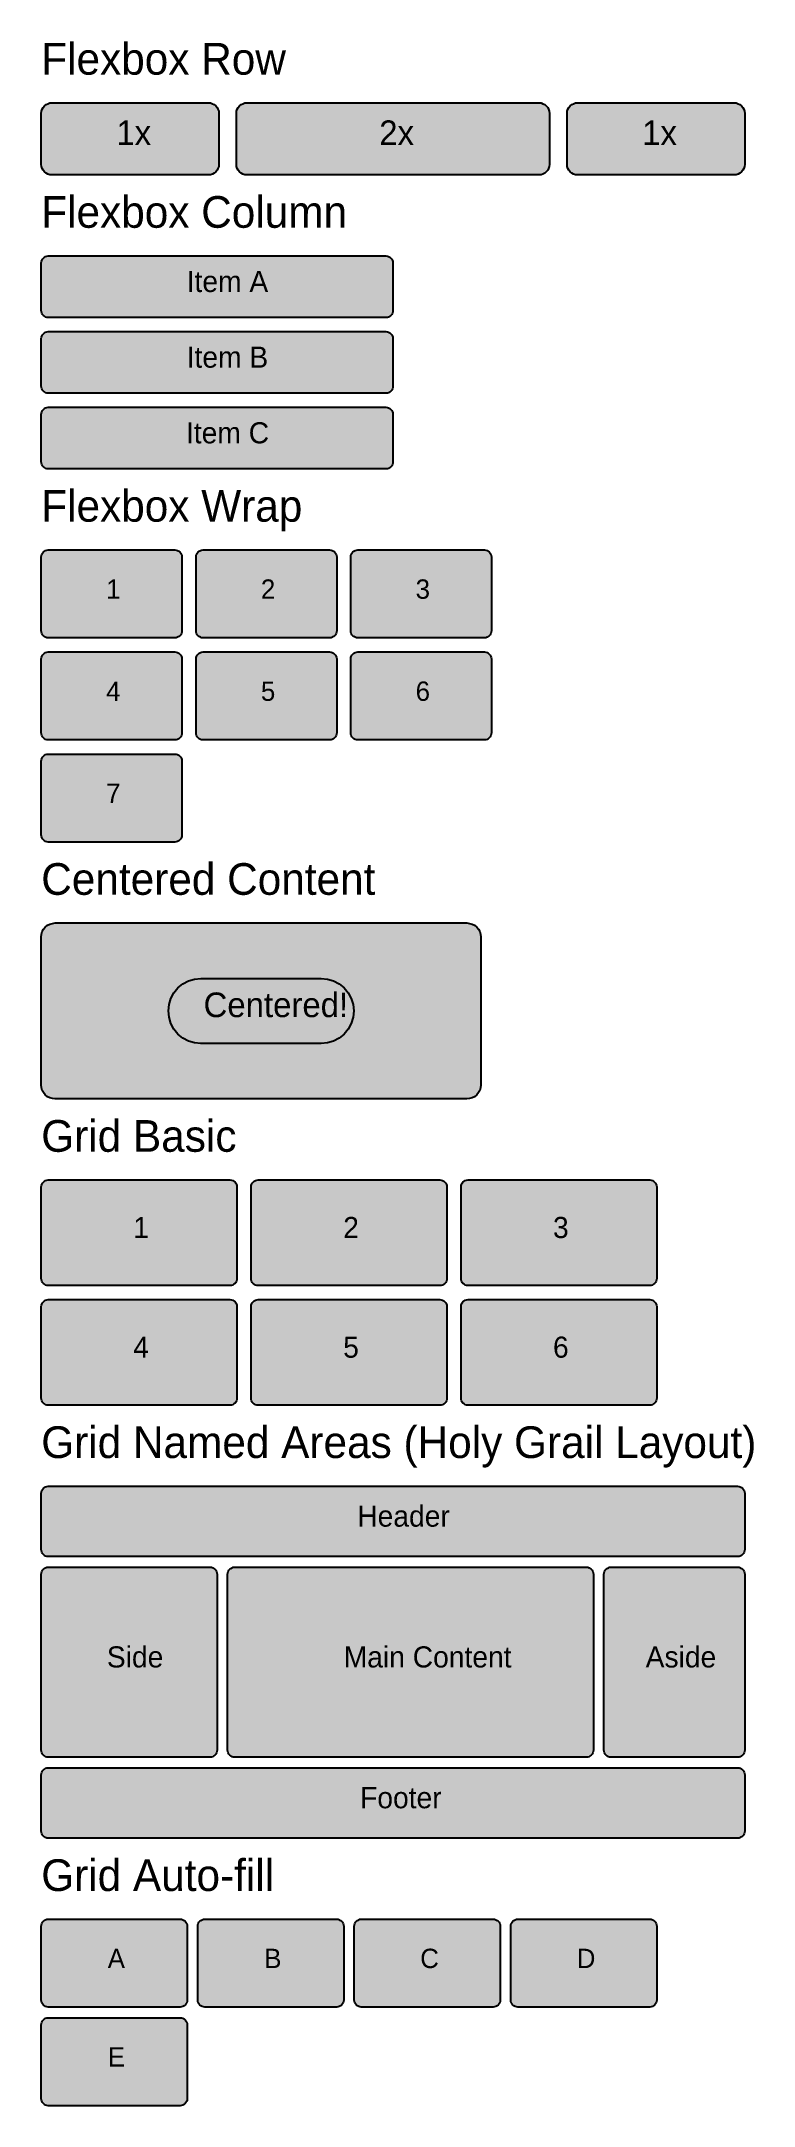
# Model space of a CAD drawing. Extents: x 0 to 405, y 0 to 1173.
import ezdxf

# ---------------------------------------------------------------- set-up
doc = ezdxf.new("R2010")
doc.units = 0

msp = doc.modelspace()

# ---------------------------------------------------------------- hatches: boundary and pattern name
at = {"true_color": 0xe53935}
msp.add_hatch(color=256, dxfattribs=at).paths.add_polyline_path([(6, 1138), (95, 1138), (95, 1138), (96.2, 1137.9), (97.3, 1137.5), (98.3, 1137), (99.2, 1136.2), (100, 1135.3), (100.5, 1134.3), (100.9, 1133.2), (101, 1132), (101, 1103), (101, 1103), (100.9, 1101.8), (100.5, 1100.7), (100, 1099.7), (99.2, 1098.8), (98.3, 1098), (97.3, 1097.5), (96.2, 1097.1), (95, 1097), (6, 1097), (6, 1097), (4.8, 1097.1), (3.7, 1097.5), (2.7, 1098), (1.8, 1098.8), (1, 1099.7), (0.5, 1100.7), (0.1, 1101.8), (0, 1103), (0, 1132), (0, 1132), (0.1, 1133.2), (0.5, 1134.3), (1, 1135.3), (1.8, 1136.2), (2.7, 1137), (3.7, 1137.5), (4.8, 1137.9), (6, 1138)], flags=0)
at = {"true_color": 0x1e88e5}
msp.add_hatch(color=256, dxfattribs=at).paths.add_polyline_path([(117, 1138), (283, 1138), (283, 1138), (284.2, 1137.9), (285.3, 1137.5), (286.3, 1137), (287.2, 1136.2), (288, 1135.3), (288.5, 1134.3), (288.9, 1133.2), (289, 1132), (289, 1103), (289, 1103), (288.9, 1101.8), (288.5, 1100.7), (288, 1099.7), (287.2, 1098.8), (286.3, 1098), (285.3, 1097.5), (284.2, 1097.1), (283, 1097), (117, 1097), (117, 1097), (115.8, 1097.1), (114.7, 1097.5), (113.7, 1098), (112.8, 1098.8), (112, 1099.7), (111.5, 1100.7), (111.1, 1101.8), (111, 1103), (111, 1132), (111, 1132), (111.1, 1133.2), (111.5, 1134.3), (112, 1135.3), (112.8, 1136.2), (113.7, 1137), (114.7, 1137.5), (115.8, 1137.9), (117, 1138)], flags=0)
at = {"true_color": 0x43a047}
msp.add_hatch(color=256, dxfattribs=at).paths.add_polyline_path([(305, 1138), (394, 1138), (394, 1138), (395.2, 1137.9), (396.3, 1137.5), (397.3, 1137), (398.2, 1136.2), (399, 1135.3), (399.5, 1134.3), (399.9, 1133.2), (400, 1132), (400, 1103), (400, 1103), (399.9, 1101.8), (399.5, 1100.7), (399, 1099.7), (398.2, 1098.8), (397.3, 1098), (396.3, 1097.5), (395.2, 1097.1), (394, 1097), (305, 1097), (305, 1097), (303.8, 1097.1), (302.7, 1097.5), (301.7, 1098), (300.8, 1098.8), (300, 1099.7), (299.5, 1100.7), (299.1, 1101.8), (299, 1103), (299, 1132), (299, 1132), (299.1, 1133.2), (299.5, 1134.3), (300, 1135.3), (300.8, 1136.2), (301.7, 1137), (302.7, 1137.5), (303.8, 1137.9), (305, 1138)], flags=0)
at = {"true_color": 0xe91e63}
for points in [[(4, 1051), (196, 1051), (196, 1051), (196.8, 1050.9), (197.5, 1050.7), (198.2, 1050.3), (198.8, 1049.8), (199.3, 1049.2), (199.7, 1048.5), (199.9, 1047.8), (200, 1047), (200, 1020), (200, 1020), (199.9, 1019.2), (199.7, 1018.5), (199.3, 1017.8), (198.8, 1017.2), (198.2, 1016.7), (197.5, 1016.3), (196.8, 1016.1), (196, 1016), (4, 1016), (4, 1016), (3.2, 1016.1), (2.5, 1016.3), (1.8, 1016.7), (1.2, 1017.2), (0.7, 1017.8), (0.3, 1018.5), (0.1, 1019.2), (0, 1020), (0, 1047), (0, 1047), (0.1, 1047.8), (0.3, 1048.5), (0.7, 1049.2), (1.2, 1049.8), (1.8, 1050.3), (2.5, 1050.7), (3.2, 1050.9), (4, 1051)], [(92, 884), (164, 884), (164, 884), (164.8, 883.9), (165.5, 883.7), (166.2, 883.3), (166.8, 882.8), (167.3, 882.2), (167.7, 881.5), (167.9, 880.8), (168, 880), (168, 838), (168, 838), (167.9, 837.2), (167.7, 836.5), (167.3, 835.8), (166.8, 835.2), (166.2, 834.7), (165.5, 834.3), (164.8, 834.1), (164, 834), (92, 834), (92, 834), (91.2, 834.1), (90.5, 834.3), (89.8, 834.7), (89.2, 835.2), (88.7, 835.8), (88.3, 836.5), (88.1, 837.2), (88, 838), (88, 880), (88, 880), (88.1, 880.8), (88.3, 881.5), (88.7, 882.2), (89.2, 882.8), (89.8, 883.3), (90.5, 883.7), (91.2, 883.9), (92, 884)], [(123.3, 526), (226.7, 526), (226.7, 526), (227.4, 525.9), (228.2, 525.7), (228.9, 525.3), (229.5, 524.8), (230, 524.2), (230.4, 523.5), (230.6, 522.8), (230.7, 522), (230.7, 470), (230.7, 470), (230.6, 469.2), (230.4, 468.5), (230, 467.8), (229.5, 467.2), (228.9, 466.7), (228.2, 466.3), (227.4, 466.1), (226.7, 466), (123.3, 466), (123.3, 466), (122.6, 466.1), (121.8, 466.3), (121.1, 466.7), (120.5, 467.2), (120, 467.8), (119.6, 468.5), (119.4, 469.2), (119.3, 470), (119.3, 522), (119.3, 522), (119.4, 522.8), (119.6, 523.5), (120, 524.2), (120.5, 524.8), (121.1, 525.3), (121.8, 525.7), (122.6, 525.9), (123.3, 526)]]:
    msp.add_hatch(color=256, dxfattribs=at).paths.add_polyline_path(points, flags=0)
at = {"true_color": 0x9c27b0}
for points in [[(4, 1008), (196, 1008), (196, 1008), (196.8, 1007.9), (197.5, 1007.7), (198.2, 1007.3), (198.8, 1006.8), (199.3, 1006.2), (199.7, 1005.5), (199.9, 1004.8), (200, 1004), (200, 977), (200, 977), (199.9, 976.2), (199.7, 975.5), (199.3, 974.8), (198.8, 974.2), (198.2, 973.7), (197.5, 973.3), (196.8, 973.1), (196, 973), (4, 973), (4, 973), (3.2, 973.1), (2.5, 973.3), (1.8, 973.7), (1.2, 974.2), (0.7, 974.8), (0.3, 975.5), (0.1, 976.2), (0, 977), (0, 1004), (0, 1004), (0.1, 1004.8), (0.3, 1005.5), (0.7, 1006.2), (1.2, 1006.8), (1.8, 1007.3), (2.5, 1007.7), (3.2, 1007.9), (4, 1008)], [(180, 884), (252, 884), (252, 884), (252.8, 883.9), (253.5, 883.7), (254.2, 883.3), (254.8, 882.8), (255.3, 882.2), (255.7, 881.5), (255.9, 880.8), (256, 880), (256, 838), (256, 838), (255.9, 837.2), (255.7, 836.5), (255.3, 835.8), (254.8, 835.2), (254.2, 834.7), (253.5, 834.3), (252.8, 834.1), (252, 834), (180, 834), (180, 834), (179.2, 834.1), (178.5, 834.3), (177.8, 834.7), (177.2, 835.2), (176.7, 835.8), (176.3, 836.5), (176.1, 837.2), (176, 838), (176, 880), (176, 880), (176.1, 880.8), (176.3, 881.5), (176.7, 882.2), (177.2, 882.8), (177.8, 883.3), (178.5, 883.7), (179.2, 883.9), (180, 884)], [(242.7, 526), (346, 526), (346, 526), (346.8, 525.9), (347.5, 525.7), (348.2, 525.3), (348.8, 524.8), (349.3, 524.2), (349.7, 523.5), (349.9, 522.8), (350, 522), (350, 470), (350, 470), (349.9, 469.2), (349.7, 468.5), (349.3, 467.8), (348.8, 467.2), (348.2, 466.7), (347.5, 466.3), (346.8, 466.1), (346, 466), (242.7, 466), (242.7, 466), (241.9, 466.1), (241.1, 466.3), (240.4, 466.7), (239.8, 467.2), (239.3, 467.8), (239, 468.5), (238.7, 469.2), (238.7, 470), (238.7, 522), (238.7, 522), (238.7, 522.8), (239, 523.5), (239.3, 524.2), (239.8, 524.8), (240.4, 525.3), (241.1, 525.7), (241.9, 525.9), (242.7, 526)]]:
    msp.add_hatch(color=256, dxfattribs=at).paths.add_polyline_path(points, flags=0)
at = {"true_color": 0x673ab7}
for points in [[(4, 965), (196, 965), (196, 965), (196.8, 964.9), (197.5, 964.7), (198.2, 964.3), (198.8, 963.8), (199.3, 963.2), (199.7, 962.5), (199.9, 961.8), (200, 961), (200, 934), (200, 934), (199.9, 933.2), (199.7, 932.5), (199.3, 931.8), (198.8, 931.2), (198.2, 930.7), (197.5, 930.3), (196.8, 930.1), (196, 930), (4, 930), (4, 930), (3.2, 930.1), (2.5, 930.3), (1.8, 930.7), (1.2, 931.2), (0.7, 931.8), (0.3, 932.5), (0.1, 933.2), (0, 934), (0, 961), (0, 961), (0.1, 961.8), (0.3, 962.5), (0.7, 963.2), (1.2, 963.8), (1.8, 964.3), (2.5, 964.7), (3.2, 964.9), (4, 965)], [(4, 826), (76, 826), (76, 826), (76.8, 825.9), (77.5, 825.7), (78.2, 825.3), (78.8, 824.8), (79.3, 824.2), (79.7, 823.5), (79.9, 822.8), (80, 822), (80, 780), (80, 780), (79.9, 779.2), (79.7, 778.5), (79.3, 777.8), (78.8, 777.2), (78.2, 776.7), (77.5, 776.3), (76.8, 776.1), (76, 776), (4, 776), (4, 776), (3.2, 776.1), (2.5, 776.3), (1.8, 776.7), (1.2, 777.2), (0.7, 777.8), (0.3, 778.5), (0.1, 779.2), (0, 780), (0, 822), (0, 822), (0.1, 822.8), (0.3, 823.5), (0.7, 824.2), (1.2, 824.8), (1.8, 825.3), (2.5, 825.7), (3.2, 825.9), (4, 826)], [(4, 458), (107.3, 458), (107.3, 458), (108.1, 457.9), (108.9, 457.7), (109.6, 457.3), (110.2, 456.8), (110.7, 456.2), (111, 455.5), (111.3, 454.8), (111.3, 454), (111.3, 402), (111.3, 402), (111.3, 401.2), (111, 400.5), (110.7, 399.8), (110.2, 399.2), (109.6, 398.7), (108.9, 398.3), (108.1, 398.1), (107.3, 398), (4, 398), (4, 398), (3.2, 398.1), (2.5, 398.3), (1.8, 398.7), (1.2, 399.2), (0.7, 399.8), (0.3, 400.5), (0.1, 401.2), (0, 402), (0, 454), (0, 454), (0.1, 454.8), (0.3, 455.5), (0.7, 456.2), (1.2, 456.8), (1.8, 457.3), (2.5, 457.7), (3.2, 457.9), (4, 458)]]:
    msp.add_hatch(color=256, dxfattribs=at).paths.add_polyline_path(points, flags=0)
at = {"true_color": 0xf44336}
for points in [[(4, 884), (76, 884), (76, 884), (76.8, 883.9), (77.5, 883.7), (78.2, 883.3), (78.8, 882.8), (79.3, 882.2), (79.7, 881.5), (79.9, 880.8), (80, 880), (80, 838), (80, 838), (79.9, 837.2), (79.7, 836.5), (79.3, 835.8), (78.8, 835.2), (78.2, 834.7), (77.5, 834.3), (76.8, 834.1), (76, 834), (4, 834), (4, 834), (3.2, 834.1), (2.5, 834.3), (1.8, 834.7), (1.2, 835.2), (0.7, 835.8), (0.3, 836.5), (0.1, 837.2), (0, 838), (0, 880), (0, 880), (0.1, 880.8), (0.3, 881.5), (0.7, 882.2), (1.2, 882.8), (1.8, 883.3), (2.5, 883.7), (3.2, 883.9), (4, 884)], [(4, 526), (107.3, 526), (107.3, 526), (108.1, 525.9), (108.9, 525.7), (109.6, 525.3), (110.2, 524.8), (110.7, 524.2), (111, 523.5), (111.3, 522.8), (111.3, 522), (111.3, 470), (111.3, 470), (111.3, 469.2), (111, 468.5), (110.7, 467.8), (110.2, 467.2), (109.6, 466.7), (108.9, 466.3), (108.1, 466.1), (107.3, 466), (4, 466), (4, 466), (3.2, 466.1), (2.5, 466.3), (1.8, 466.7), (1.2, 467.2), (0.7, 467.8), (0.3, 468.5), (0.1, 469.2), (0, 470), (0, 522), (0, 522), (0.1, 522.8), (0.3, 523.5), (0.7, 524.2), (1.2, 524.8), (1.8, 525.3), (2.5, 525.7), (3.2, 525.9), (4, 526)]]:
    msp.add_hatch(color=256, dxfattribs=at).paths.add_polyline_path(points, flags=0)
at = {"true_color": 0x3f51b5}
for points in [[(92, 826), (164, 826), (164, 826), (164.8, 825.9), (165.5, 825.7), (166.2, 825.3), (166.8, 824.8), (167.3, 824.2), (167.7, 823.5), (167.9, 822.8), (168, 822), (168, 780), (168, 780), (167.9, 779.2), (167.7, 778.5), (167.3, 777.8), (166.8, 777.2), (166.2, 776.7), (165.5, 776.3), (164.8, 776.1), (164, 776), (92, 776), (92, 776), (91.2, 776.1), (90.5, 776.3), (89.8, 776.7), (89.2, 777.2), (88.7, 777.8), (88.3, 778.5), (88.1, 779.2), (88, 780), (88, 822), (88, 822), (88.1, 822.8), (88.3, 823.5), (88.7, 824.2), (89.2, 824.8), (89.8, 825.3), (90.5, 825.7), (91.2, 825.9), (92, 826)], [(123.3, 458), (226.7, 458), (226.7, 458), (227.4, 457.9), (228.2, 457.7), (228.9, 457.3), (229.5, 456.8), (230, 456.2), (230.4, 455.5), (230.6, 454.8), (230.7, 454), (230.7, 402), (230.7, 402), (230.6, 401.2), (230.4, 400.5), (230, 399.8), (229.5, 399.2), (228.9, 398.7), (228.2, 398.3), (227.4, 398.1), (226.7, 398), (123.3, 398), (123.3, 398), (122.6, 398.1), (121.8, 398.3), (121.1, 398.7), (120.5, 399.2), (120, 399.8), (119.6, 400.5), (119.4, 401.2), (119.3, 402), (119.3, 454), (119.3, 454), (119.4, 454.8), (119.6, 455.5), (120, 456.2), (120.5, 456.8), (121.1, 457.3), (121.8, 457.7), (122.6, 457.9), (123.3, 458)]]:
    msp.add_hatch(color=256, dxfattribs=at).paths.add_polyline_path(points, flags=0)
at = {"true_color": 0x2196f3}
for points in [[(180, 826), (252, 826), (252, 826), (252.8, 825.9), (253.5, 825.7), (254.2, 825.3), (254.8, 824.8), (255.3, 824.2), (255.7, 823.5), (255.9, 822.8), (256, 822), (256, 780), (256, 780), (255.9, 779.2), (255.7, 778.5), (255.3, 777.8), (254.8, 777.2), (254.2, 776.7), (253.5, 776.3), (252.8, 776.1), (252, 776), (180, 776), (180, 776), (179.2, 776.1), (178.5, 776.3), (177.8, 776.7), (177.2, 777.2), (176.7, 777.8), (176.3, 778.5), (176.1, 779.2), (176, 780), (176, 822), (176, 822), (176.1, 822.8), (176.3, 823.5), (176.7, 824.2), (177.2, 824.8), (177.8, 825.3), (178.5, 825.7), (179.2, 825.9), (180, 826)], [(242.7, 458), (346, 458), (346, 458), (346.8, 457.9), (347.5, 457.7), (348.2, 457.3), (348.8, 456.8), (349.3, 456.2), (349.7, 455.5), (349.9, 454.8), (350, 454), (350, 402), (350, 402), (349.9, 401.2), (349.7, 400.5), (349.3, 399.8), (348.8, 399.2), (348.2, 398.7), (347.5, 398.3), (346.8, 398.1), (346, 398), (242.7, 398), (242.7, 398), (241.9, 398.1), (241.1, 398.3), (240.4, 398.7), (239.8, 399.2), (239.3, 399.8), (239, 400.5), (238.7, 401.2), (238.7, 402), (238.7, 454), (238.7, 454), (238.7, 454.8), (239, 455.5), (239.3, 456.2), (239.8, 456.8), (240.4, 457.3), (241.1, 457.7), (241.9, 457.9), (242.7, 458)]]:
    msp.add_hatch(color=256, dxfattribs=at).paths.add_polyline_path(points, flags=0)
at = {"true_color": 0x009688}
for points in [[(4, 768), (76, 768), (76, 768), (76.8, 767.9), (77.5, 767.7), (78.2, 767.3), (78.8, 766.8), (79.3, 766.2), (79.7, 765.5), (79.9, 764.8), (80, 764), (80, 722), (80, 722), (79.9, 721.2), (79.7, 720.5), (79.3, 719.8), (78.8, 719.2), (78.2, 718.7), (77.5, 718.3), (76.8, 718.1), (76, 718), (4, 718), (4, 718), (3.2, 718.1), (2.5, 718.3), (1.8, 718.7), (1.2, 719.2), (0.7, 719.8), (0.3, 720.5), (0.1, 721.2), (0, 722), (0, 764), (0, 764), (0.1, 764.8), (0.3, 765.5), (0.7, 766.2), (1.2, 766.8), (1.8, 767.3), (2.5, 767.7), (3.2, 767.9), (4, 768)], [(93, 106), (168, 106), (168, 106), (168.8, 105.9), (169.5, 105.7), (170.2, 105.3), (170.8, 104.8), (171.3, 104.2), (171.7, 103.5), (171.9, 102.8), (172, 102), (172, 60), (172, 60), (171.9, 59.2), (171.7, 58.5), (171.3, 57.8), (170.8, 57.2), (170.2, 56.7), (169.5, 56.3), (168.8, 56.1), (168, 56), (93, 56), (93, 56), (92.2, 56.1), (91.5, 56.3), (90.8, 56.7), (90.2, 57.2), (89.7, 57.8), (89.3, 58.5), (89.1, 59.2), (89, 60), (89, 102), (89, 102), (89.1, 102.8), (89.3, 103.5), (89.7, 104.2), (90.2, 104.8), (90.8, 105.3), (91.5, 105.7), (92.2, 105.9), (93, 106)]]:
    msp.add_hatch(color=256, dxfattribs=at).paths.add_polyline_path(points, flags=0)
at = {"true_color": 0x263238}
msp.add_hatch(color=256, dxfattribs=at).paths.add_polyline_path([(8, 672), (242, 672), (242, 672), (243.6, 671.8), (245.1, 671.4), (246.4, 670.7), (247.7, 669.7), (248.7, 668.4), (249.4, 667.1), (249.8, 665.6), (250, 664), (250, 580), (250, 580), (249.8, 578.4), (249.4, 576.9), (248.7, 575.6), (247.7, 574.3), (246.4, 573.3), (245.1, 572.6), (243.6, 572.2), (242, 572), (8, 572), (8, 572), (6.4, 572.2), (4.9, 572.6), (3.6, 573.3), (2.3, 574.3), (1.3, 575.6), (0.6, 576.9), (0.2, 578.4), (0, 580), (0, 664), (0, 664), (0.2, 665.6), (0.6, 667.1), (1.3, 668.4), (2.3, 669.7), (3.6, 670.7), (4.9, 671.4), (6.4, 671.8), (8, 672)], flags=0)
at = {"true_color": 0xffab40}
msp.add_hatch(color=256, dxfattribs=at).paths.add_polyline_path([(90.8, 640.5), (159.2, 640.5), (159.2, 640.5), (162.8, 640.1), (166.2, 639.1), (169.4, 637.4), (172.2, 635.1), (174.5, 632.3), (176.3, 629.1), (177.3, 625.6), (177.7, 622), (177.7, 622), (177.7, 622), (177.3, 618.4), (176.3, 614.9), (174.5, 611.7), (172.2, 608.9), (169.4, 606.6), (166.2, 604.9), (162.8, 603.9), (159.2, 603.5), (90.8, 603.5), (90.8, 603.5), (87.2, 603.9), (83.7, 604.9), (80.5, 606.6), (77.7, 608.9), (75.4, 611.7), (73.7, 614.9), (72.7, 618.4), (72.3, 622), (72.3, 622), (72.3, 622), (72.7, 625.6), (73.7, 629.1), (75.4, 632.3), (77.7, 635.1), (80.5, 637.4), (83.7, 639.1), (87.2, 640.1), (90.8, 640.5)], flags=0)
at = {"true_color": 0x5c6bc0}
msp.add_hatch(color=256, dxfattribs=at).paths.add_polyline_path([(4, 352), (396, 352), (396, 352), (396.8, 351.9), (397.5, 351.7), (398.2, 351.3), (398.8, 350.8), (399.3, 350.2), (399.7, 349.5), (399.9, 348.8), (400, 348), (400, 316), (400, 316), (399.9, 315.2), (399.7, 314.5), (399.3, 313.8), (398.8, 313.2), (398.2, 312.7), (397.5, 312.3), (396.8, 312.1), (396, 312), (4, 312), (4, 312), (3.2, 312.1), (2.5, 312.3), (1.8, 312.7), (1.2, 313.2), (0.7, 313.8), (0.3, 314.5), (0.1, 315.2), (0, 316), (0, 348), (0, 348), (0.1, 348.8), (0.3, 349.5), (0.7, 350.2), (1.2, 350.8), (1.8, 351.3), (2.5, 351.7), (3.2, 351.9), (4, 352)], flags=0)
at = {"true_color": 0x26a69a}
msp.add_hatch(color=256, dxfattribs=at).paths.add_polyline_path([(4, 306), (96, 306), (96, 306), (96.8, 305.9), (97.5, 305.7), (98.2, 305.3), (98.8, 304.8), (99.3, 304.2), (99.7, 303.5), (99.9, 302.8), (100, 302), (100, 202), (100, 202), (99.9, 201.2), (99.7, 200.5), (99.3, 199.8), (98.8, 199.2), (98.2, 198.7), (97.5, 198.3), (96.8, 198.1), (96, 198), (4, 198), (4, 198), (3.2, 198.1), (2.5, 198.3), (1.8, 198.7), (1.2, 199.2), (0.7, 199.8), (0.3, 200.5), (0.1, 201.2), (0, 202), (0, 302), (0, 302), (0.1, 302.8), (0.3, 303.5), (0.7, 304.2), (1.2, 304.8), (1.8, 305.3), (2.5, 305.7), (3.2, 305.9), (4, 306)], flags=0)
at = {"true_color": 0xef5350}
msp.add_hatch(color=256, dxfattribs=at).paths.add_polyline_path([(110, 306), (310, 306), (310, 306), (310.8, 305.9), (311.5, 305.7), (312.2, 305.3), (312.8, 304.8), (313.3, 304.2), (313.7, 303.5), (313.9, 302.8), (314, 302), (314, 202), (314, 202), (313.9, 201.2), (313.7, 200.5), (313.3, 199.8), (312.8, 199.2), (312.2, 198.7), (311.5, 198.3), (310.8, 198.1), (310, 198), (110, 198), (110, 198), (109.2, 198.1), (108.5, 198.3), (107.8, 198.7), (107.2, 199.2), (106.7, 199.8), (106.3, 200.5), (106.1, 201.2), (106, 202), (106, 302), (106, 302), (106.1, 302.8), (106.3, 303.5), (106.7, 304.2), (107.2, 304.8), (107.8, 305.3), (108.5, 305.7), (109.2, 305.9), (110, 306)], flags=0)
at = {"true_color": 0xff7043}
msp.add_hatch(color=256, dxfattribs=at).paths.add_polyline_path([(324, 306), (396, 306), (396, 306), (396.8, 305.9), (397.5, 305.7), (398.2, 305.3), (398.8, 304.8), (399.3, 304.2), (399.7, 303.5), (399.9, 302.8), (400, 302), (400, 202), (400, 202), (399.9, 201.2), (399.7, 200.5), (399.3, 199.8), (398.8, 199.2), (398.2, 198.7), (397.5, 198.3), (396.8, 198.1), (396, 198), (324, 198), (324, 198), (323.2, 198.1), (322.5, 198.3), (321.8, 198.7), (321.2, 199.2), (320.7, 199.8), (320.3, 200.5), (320.1, 201.2), (320, 202), (320, 302), (320, 302), (320.1, 302.8), (320.3, 303.5), (320.7, 304.2), (321.2, 304.8), (321.8, 305.3), (322.5, 305.7), (323.2, 305.9), (324, 306)], flags=0)
at = {"true_color": 0x78909c}
msp.add_hatch(color=256, dxfattribs=at).paths.add_polyline_path([(4, 192), (396, 192), (396, 192), (396.8, 191.9), (397.5, 191.7), (398.2, 191.3), (398.8, 190.8), (399.3, 190.2), (399.7, 189.5), (399.9, 188.8), (400, 188), (400, 156), (400, 156), (399.9, 155.2), (399.7, 154.5), (399.3, 153.8), (398.8, 153.2), (398.2, 152.7), (397.5, 152.3), (396.8, 152.1), (396, 152), (4, 152), (4, 152), (3.2, 152.1), (2.5, 152.3), (1.8, 152.7), (1.2, 153.2), (0.7, 153.8), (0.3, 154.5), (0.1, 155.2), (0, 156), (0, 188), (0, 188), (0.1, 188.8), (0.3, 189.5), (0.7, 190.2), (1.2, 190.8), (1.8, 191.3), (2.5, 191.7), (3.2, 191.9), (4, 192)], flags=0)
at = {"true_color": 0x00bcd4}
msp.add_hatch(color=256, dxfattribs=at).paths.add_polyline_path([(4, 106), (79, 106), (79, 106), (79.8, 105.9), (80.5, 105.7), (81.2, 105.3), (81.8, 104.8), (82.3, 104.2), (82.7, 103.5), (82.9, 102.8), (83, 102), (83, 60), (83, 60), (82.9, 59.2), (82.7, 58.5), (82.3, 57.8), (81.8, 57.2), (81.2, 56.7), (80.5, 56.3), (79.8, 56.1), (79, 56), (4, 56), (4, 56), (3.2, 56.1), (2.5, 56.3), (1.8, 56.7), (1.2, 57.2), (0.7, 57.8), (0.3, 58.5), (0.1, 59.2), (0, 60), (0, 102), (0, 102), (0.1, 102.8), (0.3, 103.5), (0.7, 104.2), (1.2, 104.8), (1.8, 105.3), (2.5, 105.7), (3.2, 105.9), (4, 106)], flags=0)
at = {"true_color": 0x4caf50}
msp.add_hatch(color=256, dxfattribs=at).paths.add_polyline_path([(182, 106), (257, 106), (257, 106), (257.8, 105.9), (258.5, 105.7), (259.2, 105.3), (259.8, 104.8), (260.3, 104.2), (260.7, 103.5), (260.9, 102.8), (261, 102), (261, 60), (261, 60), (260.9, 59.2), (260.7, 58.5), (260.3, 57.8), (259.8, 57.2), (259.2, 56.7), (258.5, 56.3), (257.8, 56.1), (257, 56), (182, 56), (182, 56), (181.2, 56.1), (180.5, 56.3), (179.8, 56.7), (179.2, 57.2), (178.7, 57.8), (178.3, 58.5), (178.1, 59.2), (178, 60), (178, 102), (178, 102), (178.1, 102.8), (178.3, 103.5), (178.7, 104.2), (179.2, 104.8), (179.8, 105.3), (180.5, 105.7), (181.2, 105.9), (182, 106)], flags=0)
at = {"true_color": 0x8bc34a}
msp.add_hatch(color=256, dxfattribs=at).paths.add_polyline_path([(271, 106), (346, 106), (346, 106), (346.8, 105.9), (347.5, 105.7), (348.2, 105.3), (348.8, 104.8), (349.3, 104.2), (349.7, 103.5), (349.9, 102.8), (350, 102), (350, 60), (350, 60), (349.9, 59.2), (349.7, 58.5), (349.3, 57.8), (348.8, 57.2), (348.2, 56.7), (347.5, 56.3), (346.8, 56.1), (346, 56), (271, 56), (271, 56), (270.2, 56.1), (269.5, 56.3), (268.8, 56.7), (268.2, 57.2), (267.7, 57.8), (267.3, 58.5), (267.1, 59.2), (267, 60), (267, 102), (267, 102), (267.1, 102.8), (267.3, 103.5), (267.7, 104.2), (268.2, 104.8), (268.8, 105.3), (269.5, 105.7), (270.2, 105.9), (271, 106)], flags=0)
at = {"true_color": 0xcddc39}
msp.add_hatch(color=256, dxfattribs=at).paths.add_polyline_path([(4, 50), (79, 50), (79, 50), (79.8, 49.9), (80.5, 49.7), (81.2, 49.3), (81.8, 48.8), (82.3, 48.2), (82.7, 47.5), (82.9, 46.8), (83, 46), (83, 4), (83, 4), (82.9, 3.2), (82.7, 2.5), (82.3, 1.8), (81.8, 1.2), (81.2, 0.7), (80.5, 0.3), (79.8, 0.1), (79, 0), (4, 0), (4, 0), (3.2, 0.1), (2.5, 0.3), (1.8, 0.7), (1.2, 1.2), (0.7, 1.8), (0.3, 2.5), (0.1, 3.2), (0, 4), (0, 46), (0, 46), (0.1, 46.8), (0.3, 47.5), (0.7, 48.2), (1.2, 48.8), (1.8, 49.3), (2.5, 49.7), (3.2, 49.9), (4, 50)], flags=0)

# ---------------------------------------------------------------- linework, layer by layer
at = {"true_color": 0xe53935}
msp.add_lwpolyline([(6, 1138), (95, 1138), (95, 1138), (96.2, 1137.9), (97.3, 1137.5), (98.3, 1137), (99.2, 1136.2), (100, 1135.3), (100.5, 1134.3), (100.9, 1133.2), (101, 1132), (101, 1103), (101, 1103), (100.9, 1101.8), (100.5, 1100.7), (100, 1099.7), (99.2, 1098.8), (98.3, 1098), (97.3, 1097.5), (96.2, 1097.1), (95, 1097), (6, 1097), (6, 1097), (4.8, 1097.1), (3.7, 1097.5), (2.7, 1098), (1.8, 1098.8), (1, 1099.7), (0.5, 1100.7), (0.1, 1101.8), (0, 1103), (0, 1132), (0, 1132), (0.1, 1133.2), (0.5, 1134.3), (1, 1135.3), (1.8, 1136.2), (2.7, 1137), (3.7, 1137.5), (4.8, 1137.9), (6, 1138)], close=True, dxfattribs=at)
at = {"true_color": 0x1e88e5}
msp.add_lwpolyline([(117, 1138), (283, 1138), (283, 1138), (284.2, 1137.9), (285.3, 1137.5), (286.3, 1137), (287.2, 1136.2), (288, 1135.3), (288.5, 1134.3), (288.9, 1133.2), (289, 1132), (289, 1103), (289, 1103), (288.9, 1101.8), (288.5, 1100.7), (288, 1099.7), (287.2, 1098.8), (286.3, 1098), (285.3, 1097.5), (284.2, 1097.1), (283, 1097), (117, 1097), (117, 1097), (115.8, 1097.1), (114.7, 1097.5), (113.7, 1098), (112.8, 1098.8), (112, 1099.7), (111.5, 1100.7), (111.1, 1101.8), (111, 1103), (111, 1132), (111, 1132), (111.1, 1133.2), (111.5, 1134.3), (112, 1135.3), (112.8, 1136.2), (113.7, 1137), (114.7, 1137.5), (115.8, 1137.9), (117, 1138)], close=True, dxfattribs=at)
at = {"true_color": 0x43a047}
msp.add_lwpolyline([(305, 1138), (394, 1138), (394, 1138), (395.2, 1137.9), (396.3, 1137.5), (397.3, 1137), (398.2, 1136.2), (399, 1135.3), (399.5, 1134.3), (399.9, 1133.2), (400, 1132), (400, 1103), (400, 1103), (399.9, 1101.8), (399.5, 1100.7), (399, 1099.7), (398.2, 1098.8), (397.3, 1098), (396.3, 1097.5), (395.2, 1097.1), (394, 1097), (305, 1097), (305, 1097), (303.8, 1097.1), (302.7, 1097.5), (301.7, 1098), (300.8, 1098.8), (300, 1099.7), (299.5, 1100.7), (299.1, 1101.8), (299, 1103), (299, 1132), (299, 1132), (299.1, 1133.2), (299.5, 1134.3), (300, 1135.3), (300.8, 1136.2), (301.7, 1137), (302.7, 1137.5), (303.8, 1137.9), (305, 1138)], close=True, dxfattribs=at)
at = {"true_color": 0xe91e63}
for points in [[(4, 1051), (196, 1051), (196, 1051), (196.8, 1050.9), (197.5, 1050.7), (198.2, 1050.3), (198.8, 1049.8), (199.3, 1049.2), (199.7, 1048.5), (199.9, 1047.8), (200, 1047), (200, 1020), (200, 1020), (199.9, 1019.2), (199.7, 1018.5), (199.3, 1017.8), (198.8, 1017.2), (198.2, 1016.7), (197.5, 1016.3), (196.8, 1016.1), (196, 1016), (4, 1016), (4, 1016), (3.2, 1016.1), (2.5, 1016.3), (1.8, 1016.7), (1.2, 1017.2), (0.7, 1017.8), (0.3, 1018.5), (0.1, 1019.2), (0, 1020), (0, 1047), (0, 1047), (0.1, 1047.8), (0.3, 1048.5), (0.7, 1049.2), (1.2, 1049.8), (1.8, 1050.3), (2.5, 1050.7), (3.2, 1050.9), (4, 1051)], [(92, 884), (164, 884), (164, 884), (164.8, 883.9), (165.5, 883.7), (166.2, 883.3), (166.8, 882.8), (167.3, 882.2), (167.7, 881.5), (167.9, 880.8), (168, 880), (168, 838), (168, 838), (167.9, 837.2), (167.7, 836.5), (167.3, 835.8), (166.8, 835.2), (166.2, 834.7), (165.5, 834.3), (164.8, 834.1), (164, 834), (92, 834), (92, 834), (91.2, 834.1), (90.5, 834.3), (89.8, 834.7), (89.2, 835.2), (88.7, 835.8), (88.3, 836.5), (88.1, 837.2), (88, 838), (88, 880), (88, 880), (88.1, 880.8), (88.3, 881.5), (88.7, 882.2), (89.2, 882.8), (89.8, 883.3), (90.5, 883.7), (91.2, 883.9), (92, 884)], [(123.3, 526), (226.7, 526), (226.7, 526), (227.4, 525.9), (228.2, 525.7), (228.9, 525.3), (229.5, 524.8), (230, 524.2), (230.4, 523.5), (230.6, 522.8), (230.7, 522), (230.7, 470), (230.7, 470), (230.6, 469.2), (230.4, 468.5), (230, 467.8), (229.5, 467.2), (228.9, 466.7), (228.2, 466.3), (227.4, 466.1), (226.7, 466), (123.3, 466), (123.3, 466), (122.6, 466.1), (121.8, 466.3), (121.1, 466.7), (120.5, 467.2), (120, 467.8), (119.6, 468.5), (119.4, 469.2), (119.3, 470), (119.3, 522), (119.3, 522), (119.4, 522.8), (119.6, 523.5), (120, 524.2), (120.5, 524.8), (121.1, 525.3), (121.8, 525.7), (122.6, 525.9), (123.3, 526)]]:
    msp.add_lwpolyline(points, close=True, dxfattribs=at)
at = {"true_color": 0x9c27b0}
for points in [[(4, 1008), (196, 1008), (196, 1008), (196.8, 1007.9), (197.5, 1007.7), (198.2, 1007.3), (198.8, 1006.8), (199.3, 1006.2), (199.7, 1005.5), (199.9, 1004.8), (200, 1004), (200, 977), (200, 977), (199.9, 976.2), (199.7, 975.5), (199.3, 974.8), (198.8, 974.2), (198.2, 973.7), (197.5, 973.3), (196.8, 973.1), (196, 973), (4, 973), (4, 973), (3.2, 973.1), (2.5, 973.3), (1.8, 973.7), (1.2, 974.2), (0.7, 974.8), (0.3, 975.5), (0.1, 976.2), (0, 977), (0, 1004), (0, 1004), (0.1, 1004.8), (0.3, 1005.5), (0.7, 1006.2), (1.2, 1006.8), (1.8, 1007.3), (2.5, 1007.7), (3.2, 1007.9), (4, 1008)], [(180, 884), (252, 884), (252, 884), (252.8, 883.9), (253.5, 883.7), (254.2, 883.3), (254.8, 882.8), (255.3, 882.2), (255.7, 881.5), (255.9, 880.8), (256, 880), (256, 838), (256, 838), (255.9, 837.2), (255.7, 836.5), (255.3, 835.8), (254.8, 835.2), (254.2, 834.7), (253.5, 834.3), (252.8, 834.1), (252, 834), (180, 834), (180, 834), (179.2, 834.1), (178.5, 834.3), (177.8, 834.7), (177.2, 835.2), (176.7, 835.8), (176.3, 836.5), (176.1, 837.2), (176, 838), (176, 880), (176, 880), (176.1, 880.8), (176.3, 881.5), (176.7, 882.2), (177.2, 882.8), (177.8, 883.3), (178.5, 883.7), (179.2, 883.9), (180, 884)], [(242.7, 526), (346, 526), (346, 526), (346.8, 525.9), (347.5, 525.7), (348.2, 525.3), (348.8, 524.8), (349.3, 524.2), (349.7, 523.5), (349.9, 522.8), (350, 522), (350, 470), (350, 470), (349.9, 469.2), (349.7, 468.5), (349.3, 467.8), (348.8, 467.2), (348.2, 466.7), (347.5, 466.3), (346.8, 466.1), (346, 466), (242.7, 466), (242.7, 466), (241.9, 466.1), (241.1, 466.3), (240.4, 466.7), (239.8, 467.2), (239.3, 467.8), (239, 468.5), (238.7, 469.2), (238.7, 470), (238.7, 522), (238.7, 522), (238.7, 522.8), (239, 523.5), (239.3, 524.2), (239.8, 524.8), (240.4, 525.3), (241.1, 525.7), (241.9, 525.9), (242.7, 526)]]:
    msp.add_lwpolyline(points, close=True, dxfattribs=at)
at = {"true_color": 0x673ab7}
for points in [[(4, 965), (196, 965), (196, 965), (196.8, 964.9), (197.5, 964.7), (198.2, 964.3), (198.8, 963.8), (199.3, 963.2), (199.7, 962.5), (199.9, 961.8), (200, 961), (200, 934), (200, 934), (199.9, 933.2), (199.7, 932.5), (199.3, 931.8), (198.8, 931.2), (198.2, 930.7), (197.5, 930.3), (196.8, 930.1), (196, 930), (4, 930), (4, 930), (3.2, 930.1), (2.5, 930.3), (1.8, 930.7), (1.2, 931.2), (0.7, 931.8), (0.3, 932.5), (0.1, 933.2), (0, 934), (0, 961), (0, 961), (0.1, 961.8), (0.3, 962.5), (0.7, 963.2), (1.2, 963.8), (1.8, 964.3), (2.5, 964.7), (3.2, 964.9), (4, 965)], [(4, 826), (76, 826), (76, 826), (76.8, 825.9), (77.5, 825.7), (78.2, 825.3), (78.8, 824.8), (79.3, 824.2), (79.7, 823.5), (79.9, 822.8), (80, 822), (80, 780), (80, 780), (79.9, 779.2), (79.7, 778.5), (79.3, 777.8), (78.8, 777.2), (78.2, 776.7), (77.5, 776.3), (76.8, 776.1), (76, 776), (4, 776), (4, 776), (3.2, 776.1), (2.5, 776.3), (1.8, 776.7), (1.2, 777.2), (0.7, 777.8), (0.3, 778.5), (0.1, 779.2), (0, 780), (0, 822), (0, 822), (0.1, 822.8), (0.3, 823.5), (0.7, 824.2), (1.2, 824.8), (1.8, 825.3), (2.5, 825.7), (3.2, 825.9), (4, 826)], [(4, 458), (107.3, 458), (107.3, 458), (108.1, 457.9), (108.9, 457.7), (109.6, 457.3), (110.2, 456.8), (110.7, 456.2), (111, 455.5), (111.3, 454.8), (111.3, 454), (111.3, 402), (111.3, 402), (111.3, 401.2), (111, 400.5), (110.7, 399.8), (110.2, 399.2), (109.6, 398.7), (108.9, 398.3), (108.1, 398.1), (107.3, 398), (4, 398), (4, 398), (3.2, 398.1), (2.5, 398.3), (1.8, 398.7), (1.2, 399.2), (0.7, 399.8), (0.3, 400.5), (0.1, 401.2), (0, 402), (0, 454), (0, 454), (0.1, 454.8), (0.3, 455.5), (0.7, 456.2), (1.2, 456.8), (1.8, 457.3), (2.5, 457.7), (3.2, 457.9), (4, 458)]]:
    msp.add_lwpolyline(points, close=True, dxfattribs=at)
at = {"true_color": 0xf44336}
for points in [[(4, 884), (76, 884), (76, 884), (76.8, 883.9), (77.5, 883.7), (78.2, 883.3), (78.8, 882.8), (79.3, 882.2), (79.7, 881.5), (79.9, 880.8), (80, 880), (80, 838), (80, 838), (79.9, 837.2), (79.7, 836.5), (79.3, 835.8), (78.8, 835.2), (78.2, 834.7), (77.5, 834.3), (76.8, 834.1), (76, 834), (4, 834), (4, 834), (3.2, 834.1), (2.5, 834.3), (1.8, 834.7), (1.2, 835.2), (0.7, 835.8), (0.3, 836.5), (0.1, 837.2), (0, 838), (0, 880), (0, 880), (0.1, 880.8), (0.3, 881.5), (0.7, 882.2), (1.2, 882.8), (1.8, 883.3), (2.5, 883.7), (3.2, 883.9), (4, 884)], [(4, 526), (107.3, 526), (107.3, 526), (108.1, 525.9), (108.9, 525.7), (109.6, 525.3), (110.2, 524.8), (110.7, 524.2), (111, 523.5), (111.3, 522.8), (111.3, 522), (111.3, 470), (111.3, 470), (111.3, 469.2), (111, 468.5), (110.7, 467.8), (110.2, 467.2), (109.6, 466.7), (108.9, 466.3), (108.1, 466.1), (107.3, 466), (4, 466), (4, 466), (3.2, 466.1), (2.5, 466.3), (1.8, 466.7), (1.2, 467.2), (0.7, 467.8), (0.3, 468.5), (0.1, 469.2), (0, 470), (0, 522), (0, 522), (0.1, 522.8), (0.3, 523.5), (0.7, 524.2), (1.2, 524.8), (1.8, 525.3), (2.5, 525.7), (3.2, 525.9), (4, 526)]]:
    msp.add_lwpolyline(points, close=True, dxfattribs=at)
at = {"true_color": 0x3f51b5}
for points in [[(92, 826), (164, 826), (164, 826), (164.8, 825.9), (165.5, 825.7), (166.2, 825.3), (166.8, 824.8), (167.3, 824.2), (167.7, 823.5), (167.9, 822.8), (168, 822), (168, 780), (168, 780), (167.9, 779.2), (167.7, 778.5), (167.3, 777.8), (166.8, 777.2), (166.2, 776.7), (165.5, 776.3), (164.8, 776.1), (164, 776), (92, 776), (92, 776), (91.2, 776.1), (90.5, 776.3), (89.8, 776.7), (89.2, 777.2), (88.7, 777.8), (88.3, 778.5), (88.1, 779.2), (88, 780), (88, 822), (88, 822), (88.1, 822.8), (88.3, 823.5), (88.7, 824.2), (89.2, 824.8), (89.8, 825.3), (90.5, 825.7), (91.2, 825.9), (92, 826)], [(123.3, 458), (226.7, 458), (226.7, 458), (227.4, 457.9), (228.2, 457.7), (228.9, 457.3), (229.5, 456.8), (230, 456.2), (230.4, 455.5), (230.6, 454.8), (230.7, 454), (230.7, 402), (230.7, 402), (230.6, 401.2), (230.4, 400.5), (230, 399.8), (229.5, 399.2), (228.9, 398.7), (228.2, 398.3), (227.4, 398.1), (226.7, 398), (123.3, 398), (123.3, 398), (122.6, 398.1), (121.8, 398.3), (121.1, 398.7), (120.5, 399.2), (120, 399.8), (119.6, 400.5), (119.4, 401.2), (119.3, 402), (119.3, 454), (119.3, 454), (119.4, 454.8), (119.6, 455.5), (120, 456.2), (120.5, 456.8), (121.1, 457.3), (121.8, 457.7), (122.6, 457.9), (123.3, 458)]]:
    msp.add_lwpolyline(points, close=True, dxfattribs=at)
at = {"true_color": 0x2196f3}
for points in [[(180, 826), (252, 826), (252, 826), (252.8, 825.9), (253.5, 825.7), (254.2, 825.3), (254.8, 824.8), (255.3, 824.2), (255.7, 823.5), (255.9, 822.8), (256, 822), (256, 780), (256, 780), (255.9, 779.2), (255.7, 778.5), (255.3, 777.8), (254.8, 777.2), (254.2, 776.7), (253.5, 776.3), (252.8, 776.1), (252, 776), (180, 776), (180, 776), (179.2, 776.1), (178.5, 776.3), (177.8, 776.7), (177.2, 777.2), (176.7, 777.8), (176.3, 778.5), (176.1, 779.2), (176, 780), (176, 822), (176, 822), (176.1, 822.8), (176.3, 823.5), (176.7, 824.2), (177.2, 824.8), (177.8, 825.3), (178.5, 825.7), (179.2, 825.9), (180, 826)], [(242.7, 458), (346, 458), (346, 458), (346.8, 457.9), (347.5, 457.7), (348.2, 457.3), (348.8, 456.8), (349.3, 456.2), (349.7, 455.5), (349.9, 454.8), (350, 454), (350, 402), (350, 402), (349.9, 401.2), (349.7, 400.5), (349.3, 399.8), (348.8, 399.2), (348.2, 398.7), (347.5, 398.3), (346.8, 398.1), (346, 398), (242.7, 398), (242.7, 398), (241.9, 398.1), (241.1, 398.3), (240.4, 398.7), (239.8, 399.2), (239.3, 399.8), (239, 400.5), (238.7, 401.2), (238.7, 402), (238.7, 454), (238.7, 454), (238.7, 454.8), (239, 455.5), (239.3, 456.2), (239.8, 456.8), (240.4, 457.3), (241.1, 457.7), (241.9, 457.9), (242.7, 458)]]:
    msp.add_lwpolyline(points, close=True, dxfattribs=at)
at = {"true_color": 0x009688}
for points in [[(4, 768), (76, 768), (76, 768), (76.8, 767.9), (77.5, 767.7), (78.2, 767.3), (78.8, 766.8), (79.3, 766.2), (79.7, 765.5), (79.9, 764.8), (80, 764), (80, 722), (80, 722), (79.9, 721.2), (79.7, 720.5), (79.3, 719.8), (78.8, 719.2), (78.2, 718.7), (77.5, 718.3), (76.8, 718.1), (76, 718), (4, 718), (4, 718), (3.2, 718.1), (2.5, 718.3), (1.8, 718.7), (1.2, 719.2), (0.7, 719.8), (0.3, 720.5), (0.1, 721.2), (0, 722), (0, 764), (0, 764), (0.1, 764.8), (0.3, 765.5), (0.7, 766.2), (1.2, 766.8), (1.8, 767.3), (2.5, 767.7), (3.2, 767.9), (4, 768)], [(93, 106), (168, 106), (168, 106), (168.8, 105.9), (169.5, 105.7), (170.2, 105.3), (170.8, 104.8), (171.3, 104.2), (171.7, 103.5), (171.9, 102.8), (172, 102), (172, 60), (172, 60), (171.9, 59.2), (171.7, 58.5), (171.3, 57.8), (170.8, 57.2), (170.2, 56.7), (169.5, 56.3), (168.8, 56.1), (168, 56), (93, 56), (93, 56), (92.2, 56.1), (91.5, 56.3), (90.8, 56.7), (90.2, 57.2), (89.7, 57.8), (89.3, 58.5), (89.1, 59.2), (89, 60), (89, 102), (89, 102), (89.1, 102.8), (89.3, 103.5), (89.7, 104.2), (90.2, 104.8), (90.8, 105.3), (91.5, 105.7), (92.2, 105.9), (93, 106)]]:
    msp.add_lwpolyline(points, close=True, dxfattribs=at)
at = {"true_color": 0x263238}
msp.add_lwpolyline([(8, 672), (242, 672), (242, 672), (243.6, 671.8), (245.1, 671.4), (246.4, 670.7), (247.7, 669.7), (248.7, 668.4), (249.4, 667.1), (249.8, 665.6), (250, 664), (250, 580), (250, 580), (249.8, 578.4), (249.4, 576.9), (248.7, 575.6), (247.7, 574.3), (246.4, 573.3), (245.1, 572.6), (243.6, 572.2), (242, 572), (8, 572), (8, 572), (6.4, 572.2), (4.9, 572.6), (3.6, 573.3), (2.3, 574.3), (1.3, 575.6), (0.6, 576.9), (0.2, 578.4), (0, 580), (0, 664), (0, 664), (0.2, 665.6), (0.6, 667.1), (1.3, 668.4), (2.3, 669.7), (3.6, 670.7), (4.9, 671.4), (6.4, 671.8), (8, 672)], close=True, dxfattribs=at)
at = {"true_color": 0xffab40}
msp.add_lwpolyline([(90.8, 640.5), (159.2, 640.5), (159.2, 640.5), (162.8, 640.1), (166.2, 639.1), (169.4, 637.4), (172.2, 635.1), (174.5, 632.3), (176.3, 629.1), (177.3, 625.6), (177.7, 622), (177.7, 622), (177.7, 622), (177.3, 618.4), (176.3, 614.9), (174.5, 611.7), (172.2, 608.9), (169.4, 606.6), (166.2, 604.9), (162.8, 603.9), (159.2, 603.5), (90.8, 603.5), (90.8, 603.5), (87.2, 603.9), (83.7, 604.9), (80.5, 606.6), (77.7, 608.9), (75.4, 611.7), (73.7, 614.9), (72.7, 618.4), (72.3, 622), (72.3, 622), (72.3, 622), (72.7, 625.6), (73.7, 629.1), (75.4, 632.3), (77.7, 635.1), (80.5, 637.4), (83.7, 639.1), (87.2, 640.1), (90.8, 640.5)], close=True, dxfattribs=at)
at = {"true_color": 0x5c6bc0}
msp.add_lwpolyline([(4, 352), (396, 352), (396, 352), (396.8, 351.9), (397.5, 351.7), (398.2, 351.3), (398.8, 350.8), (399.3, 350.2), (399.7, 349.5), (399.9, 348.8), (400, 348), (400, 316), (400, 316), (399.9, 315.2), (399.7, 314.5), (399.3, 313.8), (398.8, 313.2), (398.2, 312.7), (397.5, 312.3), (396.8, 312.1), (396, 312), (4, 312), (4, 312), (3.2, 312.1), (2.5, 312.3), (1.8, 312.7), (1.2, 313.2), (0.7, 313.8), (0.3, 314.5), (0.1, 315.2), (0, 316), (0, 348), (0, 348), (0.1, 348.8), (0.3, 349.5), (0.7, 350.2), (1.2, 350.8), (1.8, 351.3), (2.5, 351.7), (3.2, 351.9), (4, 352)], close=True, dxfattribs=at)
at = {"true_color": 0x26a69a}
msp.add_lwpolyline([(4, 306), (96, 306), (96, 306), (96.8, 305.9), (97.5, 305.7), (98.2, 305.3), (98.8, 304.8), (99.3, 304.2), (99.7, 303.5), (99.9, 302.8), (100, 302), (100, 202), (100, 202), (99.9, 201.2), (99.7, 200.5), (99.3, 199.8), (98.8, 199.2), (98.2, 198.7), (97.5, 198.3), (96.8, 198.1), (96, 198), (4, 198), (4, 198), (3.2, 198.1), (2.5, 198.3), (1.8, 198.7), (1.2, 199.2), (0.7, 199.8), (0.3, 200.5), (0.1, 201.2), (0, 202), (0, 302), (0, 302), (0.1, 302.8), (0.3, 303.5), (0.7, 304.2), (1.2, 304.8), (1.8, 305.3), (2.5, 305.7), (3.2, 305.9), (4, 306)], close=True, dxfattribs=at)
at = {"true_color": 0xef5350}
msp.add_lwpolyline([(110, 306), (310, 306), (310, 306), (310.8, 305.9), (311.5, 305.7), (312.2, 305.3), (312.8, 304.8), (313.3, 304.2), (313.7, 303.5), (313.9, 302.8), (314, 302), (314, 202), (314, 202), (313.9, 201.2), (313.7, 200.5), (313.3, 199.8), (312.8, 199.2), (312.2, 198.7), (311.5, 198.3), (310.8, 198.1), (310, 198), (110, 198), (110, 198), (109.2, 198.1), (108.5, 198.3), (107.8, 198.7), (107.2, 199.2), (106.7, 199.8), (106.3, 200.5), (106.1, 201.2), (106, 202), (106, 302), (106, 302), (106.1, 302.8), (106.3, 303.5), (106.7, 304.2), (107.2, 304.8), (107.8, 305.3), (108.5, 305.7), (109.2, 305.9), (110, 306)], close=True, dxfattribs=at)
at = {"true_color": 0xff7043}
msp.add_lwpolyline([(324, 306), (396, 306), (396, 306), (396.8, 305.9), (397.5, 305.7), (398.2, 305.3), (398.8, 304.8), (399.3, 304.2), (399.7, 303.5), (399.9, 302.8), (400, 302), (400, 202), (400, 202), (399.9, 201.2), (399.7, 200.5), (399.3, 199.8), (398.8, 199.2), (398.2, 198.7), (397.5, 198.3), (396.8, 198.1), (396, 198), (324, 198), (324, 198), (323.2, 198.1), (322.5, 198.3), (321.8, 198.7), (321.2, 199.2), (320.7, 199.8), (320.3, 200.5), (320.1, 201.2), (320, 202), (320, 302), (320, 302), (320.1, 302.8), (320.3, 303.5), (320.7, 304.2), (321.2, 304.8), (321.8, 305.3), (322.5, 305.7), (323.2, 305.9), (324, 306)], close=True, dxfattribs=at)
at = {"true_color": 0x78909c}
msp.add_lwpolyline([(4, 192), (396, 192), (396, 192), (396.8, 191.9), (397.5, 191.7), (398.2, 191.3), (398.8, 190.8), (399.3, 190.2), (399.7, 189.5), (399.9, 188.8), (400, 188), (400, 156), (400, 156), (399.9, 155.2), (399.7, 154.5), (399.3, 153.8), (398.8, 153.2), (398.2, 152.7), (397.5, 152.3), (396.8, 152.1), (396, 152), (4, 152), (4, 152), (3.2, 152.1), (2.5, 152.3), (1.8, 152.7), (1.2, 153.2), (0.7, 153.8), (0.3, 154.5), (0.1, 155.2), (0, 156), (0, 188), (0, 188), (0.1, 188.8), (0.3, 189.5), (0.7, 190.2), (1.2, 190.8), (1.8, 191.3), (2.5, 191.7), (3.2, 191.9), (4, 192)], close=True, dxfattribs=at)
at = {"true_color": 0x00bcd4}
msp.add_lwpolyline([(4, 106), (79, 106), (79, 106), (79.8, 105.9), (80.5, 105.7), (81.2, 105.3), (81.8, 104.8), (82.3, 104.2), (82.7, 103.5), (82.9, 102.8), (83, 102), (83, 60), (83, 60), (82.9, 59.2), (82.7, 58.5), (82.3, 57.8), (81.8, 57.2), (81.2, 56.7), (80.5, 56.3), (79.8, 56.1), (79, 56), (4, 56), (4, 56), (3.2, 56.1), (2.5, 56.3), (1.8, 56.7), (1.2, 57.2), (0.7, 57.8), (0.3, 58.5), (0.1, 59.2), (0, 60), (0, 102), (0, 102), (0.1, 102.8), (0.3, 103.5), (0.7, 104.2), (1.2, 104.8), (1.8, 105.3), (2.5, 105.7), (3.2, 105.9), (4, 106)], close=True, dxfattribs=at)
at = {"true_color": 0x4caf50}
msp.add_lwpolyline([(182, 106), (257, 106), (257, 106), (257.8, 105.9), (258.5, 105.7), (259.2, 105.3), (259.8, 104.8), (260.3, 104.2), (260.7, 103.5), (260.9, 102.8), (261, 102), (261, 60), (261, 60), (260.9, 59.2), (260.7, 58.5), (260.3, 57.8), (259.8, 57.2), (259.2, 56.7), (258.5, 56.3), (257.8, 56.1), (257, 56), (182, 56), (182, 56), (181.2, 56.1), (180.5, 56.3), (179.8, 56.7), (179.2, 57.2), (178.7, 57.8), (178.3, 58.5), (178.1, 59.2), (178, 60), (178, 102), (178, 102), (178.1, 102.8), (178.3, 103.5), (178.7, 104.2), (179.2, 104.8), (179.8, 105.3), (180.5, 105.7), (181.2, 105.9), (182, 106)], close=True, dxfattribs=at)
at = {"true_color": 0x8bc34a}
msp.add_lwpolyline([(271, 106), (346, 106), (346, 106), (346.8, 105.9), (347.5, 105.7), (348.2, 105.3), (348.8, 104.8), (349.3, 104.2), (349.7, 103.5), (349.9, 102.8), (350, 102), (350, 60), (350, 60), (349.9, 59.2), (349.7, 58.5), (349.3, 57.8), (348.8, 57.2), (348.2, 56.7), (347.5, 56.3), (346.8, 56.1), (346, 56), (271, 56), (271, 56), (270.2, 56.1), (269.5, 56.3), (268.8, 56.7), (268.2, 57.2), (267.7, 57.8), (267.3, 58.5), (267.1, 59.2), (267, 60), (267, 102), (267, 102), (267.1, 102.8), (267.3, 103.5), (267.7, 104.2), (268.2, 104.8), (268.8, 105.3), (269.5, 105.7), (270.2, 105.9), (271, 106)], close=True, dxfattribs=at)
at = {"true_color": 0xcddc39}
msp.add_lwpolyline([(4, 50), (79, 50), (79, 50), (79.8, 49.9), (80.5, 49.7), (81.2, 49.3), (81.8, 48.8), (82.3, 48.2), (82.7, 47.5), (82.9, 46.8), (83, 46), (83, 4), (83, 4), (82.9, 3.2), (82.7, 2.5), (82.3, 1.8), (81.8, 1.2), (81.2, 0.7), (80.5, 0.3), (79.8, 0.1), (79, 0), (4, 0), (4, 0), (3.2, 0.1), (2.5, 0.3), (1.8, 0.7), (1.2, 1.2), (0.7, 1.8), (0.3, 2.5), (0.1, 3.2), (0, 4), (0, 46), (0, 46), (0.1, 46.8), (0.3, 47.5), (0.7, 48.2), (1.2, 48.8), (1.8, 49.3), (2.5, 49.7), (3.2, 49.9), (4, 50)], close=True, dxfattribs=at)

# ---------------------------------------------------------------- texts
at = {"true_color": 0x000000}
for s, height, p in [('Flexbox Row', 18, (0, 1154)), ('Flexbox Column', 18, (0, 1067)), ('Flexbox Wrap', 18, (0, 900)), ('Centered Content', 18, (0, 688)), ('Centered!', 14, (92.3, 618.5)), ('Grid Basic', 18, (0, 542)), ('Grid Named Areas (Holy Grail Layout)', 18, (0, 368)), ('Grid Auto-fill', 18, (0, 122))]:
    msp.add_text(s, height=height, dxfattribs=at).set_placement(p)
at = {"true_color": 0xffffff}
for s, height, p in [('1x', 14, (42.7, 1114)), ('2x', 14, (192.2, 1114)), ('1x', 14, (341.7, 1114)), ('Item A', 12, (82.7, 1030.5)), ('Item B', 12, (82.7, 987.5)), ('Item C', 12, (82.3, 944.5)), ('1', 11, (36.9, 856.2)), ('2', 11, (124.9, 856.2)), ('3', 11, (212.9, 856.2)), ('6', 11, (212.9, 798.2)), ('4', 11, (36.9, 798.2)), ('5', 11, (124.9, 798.2)), ('7', 11, (36.9, 740.2)), ('1', 12, (52.3, 493)), ('2', 12, (171.7, 493)), ('3', 12, (291, 493)), ('4', 12, (52.3, 425)), ('5', 12, (171.7, 425)), ('6', 12, (291, 425)), ('Header', 12, (179.7, 329)), ('Side', 12, (37.3, 249)), ('Main Content', 12, (172, 249)), ('Aside', 12, (343.7, 249)), ('Footer', 12, (181.3, 169)), ('A', 11, (37.8, 78.2)), ('B', 11, (126.8, 78.2)), ('C', 11, (215.5, 78.2)), ('D', 11, (304.5, 78.2)), ('E', 11, (37.8, 22.2))]:
    msp.add_text(s, height=height, dxfattribs=at).set_placement(p)

doc.saveas('drawing.dxf')
